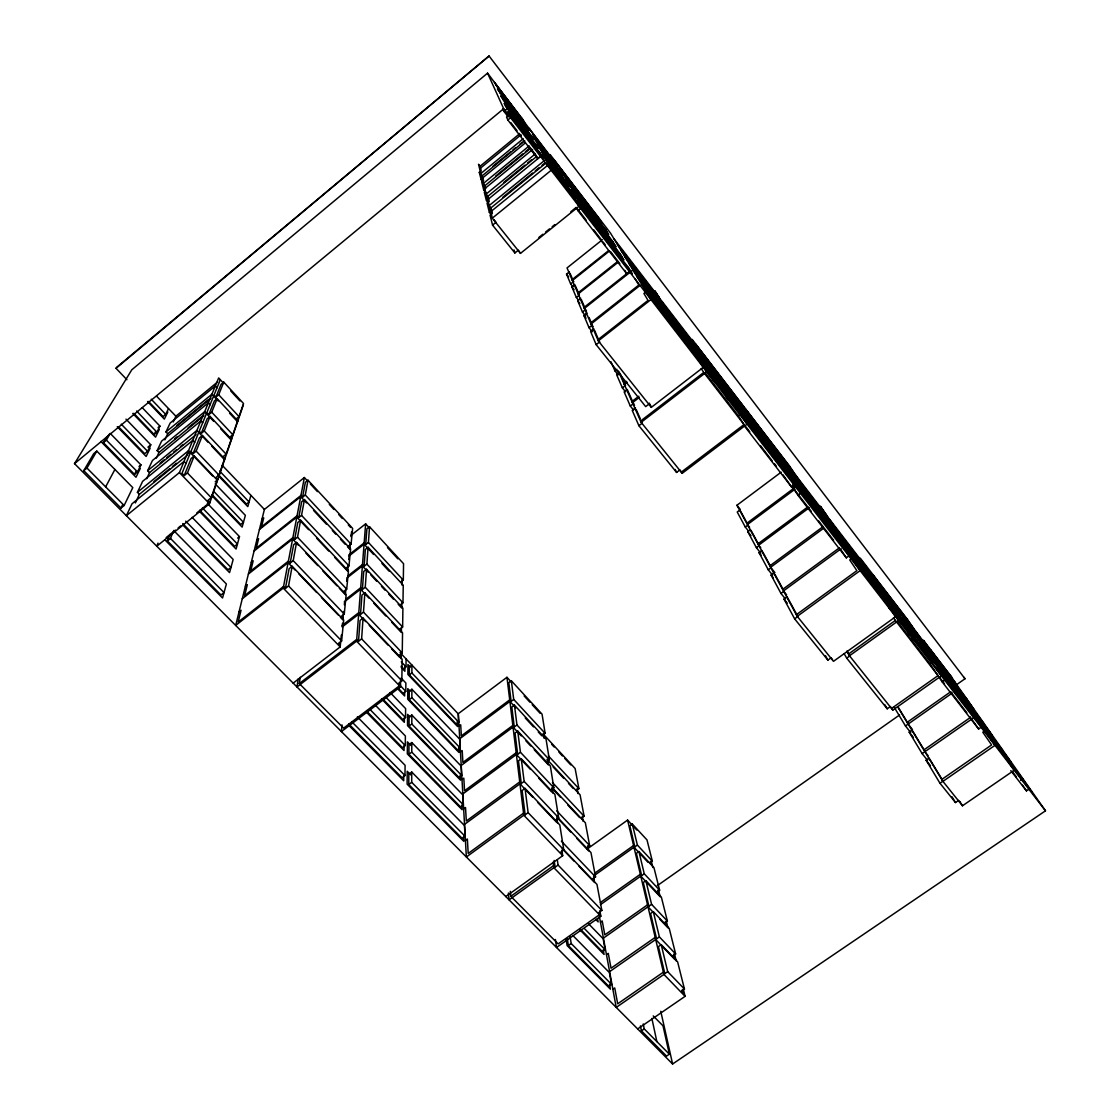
<?xml version="1.0" encoding="UTF-8"?>
<svg xmlns="http://www.w3.org/2000/svg" width="1120" height="1120" viewBox="0 0 1120 1120"><rect width="100%" height="100%" fill="white"/><g stroke="black" fill="none" stroke-linecap="round" stroke-linejoin="round"><path stroke-width="1.5" d="M465.066 836.262L411.712 782.334L411.74 772.03L408.828 774.2L408.772 784.518L462.168 838.39L465.066 836.262L464.464 825.538L411.74 772.03M463.316 804.818L411.768 752.15L411.782 742.56L408.982 744.66L408.926 754.278L460.502 806.876L463.316 804.818L462.742 794.808L411.782 742.56M461.664 775.432L411.81 723.996L411.824 715.022L409.108 717.066L409.066 726.054L458.948 777.434L461.664 775.432L461.132 766.066L411.824 715.022M460.124 747.922L411.852 697.648L411.866 689.248L409.248 691.236L409.206 699.65L457.492 749.868L460.124 747.922L459.634 739.13L411.866 689.248M458.682 722.092L411.894 672.966L411.908 665.07L409.36 667.002L409.318 674.912L456.134 723.996L458.682 722.092L458.22 713.832L400.078 652.61M348.698 723.884L402.052 777.728L404.992 775.544L405.09 765.296L357.364 716.87M366.968 711.48L402.444 747.656L405.286 745.528L405.37 735.98L375.172 705.012M383.46 699.678L402.794 719.586L405.538 717.528L405.622 708.596L390.096 692.538M398.342 688.366L403.13 693.35L405.79 691.334L405.86 682.976L401.128 678.034M401.072 666.26L403.438 668.752L406.014 666.792L406.098 658.952M403.76 775.894L403.704 780.71L349.272 725.816M404.082 745.374L404.026 750.498L366.324 712.068M404.39 717.528L404.334 722.316L381.528 698.838M404.656 692.468L404.614 695.968L397.334 688.408M404.936 666.344L404.88 671.272L401.282 667.492M300.23 677.278L299.306 683.578L343.616 728.14L400.498 685.006L398.762 683.2L401.842 680.862L402.15 659.176L363.076 618.086L360.066 620.41L358.512 641.27L361.62 638.876L363.076 618.086M400.96 656.978L399.28 655.214L402.248 652.96L402.542 632.786L364.868 592.802L361.956 595.056L360.514 614.432L363.496 612.122L364.868 592.802M401.38 630.896L399.77 629.188L402.626 626.99L402.906 608.188L366.534 569.268L363.72 571.452L362.376 589.498L365.26 587.258L366.534 569.268M401.772 606.578L400.218 604.912L402.976 602.784L403.242 585.2L368.074 547.288L365.358 549.416L364.112 566.258L366.898 564.088L368.074 547.288M400.638 582.218L403.312 580.146L403.55 563.696L369.53 526.736L366.898 528.794L365.722 544.558L368.424 542.458L369.53 526.736M342.006 724.892L341.432 731.57L400.47 686.826L400.582 680.064M400.932 658.672L401.044 652.078M401.436 627.634L401.352 632.478L391.762 622.3M401.856 601.65L401.758 608.048L398.174 604.226M402.122 585.228L402.234 578.844M298.186 678.944L296.996 686.966L356.58 641.144L365.638 523.852L350.728 535.556M340.354 645.176L338.548 643.314L341.642 640.934L343.686 620.046L292.166 566.286L289.128 568.68L285.418 588.392L283.542 586.46L238.154 622.076L241.052 610.246L239.036 611.842M343.014 618.198L341.278 616.378L344.26 614.068L346.164 594.678L296.548 542.43L293.622 544.74L290.178 563.038L288.386 561.148L244.65 595.602L247.338 584.64L245.392 586.18M345.492 593.124L343.826 591.36L346.696 589.12L348.46 571.06L300.636 520.24L297.808 522.48L294.602 539.49L292.88 537.67L250.684 571.032L253.19 560.826L251.3 562.324M347.802 569.758L346.192 568.05L348.978 565.88L350.616 549.01L304.444 499.548L301.7 501.718L298.718 517.594L297.052 515.816L256.298 548.156L258.622 538.636L256.802 540.092M349.958 547.946L348.404 546.266L351.092 544.166L352.632 528.388L308 480.214L305.354 482.328L302.568 497.168L300.958 495.432L261.534 526.806L263.718 517.916L261.954 519.316M293.16 683.13L340.172 646.926L340.69 641.802M341.026 638.414L341.348 635.04M342.188 626.584L342.524 623.21M343.686 611.464L342.86 619.822L340.48 617.344M344.344 604.73L344.68 601.37M345.996 588.056L345.352 594.636L339.36 588.322M346.668 581.308L347.004 577.934M348.306 564.634L347.662 571.172L334.656 557.354M348.824 559.51L349.328 554.386M350.434 543.144L349.832 549.262L347.494 546.756M351.064 536.746L351.54 531.958M285.418 588.392L288.54 585.942L292.166 566.286M290.178 563.038L293.202 560.658L296.548 542.43M294.602 539.49L297.514 537.194L300.636 520.24M298.718 517.594L301.532 515.368L304.444 499.548M302.568 497.168L305.284 494.998L308 480.214M304.374 477.526L264.39 509.432L235.676 625.422L283.234 588.098L304.374 477.526L307.93 481.376M207.354 503.356L239.484 536.62L236.068 549.052L199.878 511.784M250.866 495.474L247.814 506.618L217.742 475.09M196.728 512.974L210.028 502.278L208.04 500.22L211.232 497.658L217.252 480.088L194.222 455.98L191.114 458.514L184.226 475.538L182.014 473.256L190.414 452.732M217.812 479.528L215.908 477.54L218.974 475.062L224.56 458.794L202.44 435.442L199.444 437.878L193.074 453.642L190.96 451.416L198.73 432.432M225.022 458.458L223.202 456.54L226.156 454.146L231.336 439.04L210.056 416.388L207.172 418.74L201.264 433.37L199.234 431.214L206.444 413.602M231.714 438.9L229.964 437.024L232.82 434.714L237.636 420.658L217.154 398.664L214.368 400.946L208.866 414.554L206.906 412.468L213.626 396.074M237.958 420.672L236.264 418.866L239.022 416.612L243.516 403.494L223.762 382.13L221.074 384.342L215.936 397.04L214.06 395.01L220.318 379.722M158.018 543.116L156.772 546.224L209.51 503.762L243.418 404.698M170.506 538.482L224.014 592.578L220.962 594.986L167.412 540.96L170.506 538.482L172.984 532.042M167.412 540.96L169.932 534.492M184.226 475.538L187.432 472.948L194.222 455.98M193.074 453.642L196.154 451.136L202.44 435.442M201.264 433.37L204.232 430.948L210.056 416.388M208.866 414.554L211.736 412.216L217.154 398.664M215.936 397.04L218.708 394.772L223.762 382.13M186.018 463.484L184.044 461.426L132.006 503.804L126.378 515.704L179.424 472.584L218.666 377.93L223.79 383.46M135.352 502.936L139.37 494.326L187.726 454.93M146.678 478.716L149.52 472.626L196.07 434.616M156.296 458.136L158.942 452.48L203.812 415.758M164.836 439.866L167.706 433.734L210.924 398.286M173.208 421.96L175.896 416.22L217.63 381.934M139.37 494.326L137.424 492.338L142.632 481.32L192.752 440.398L194.656 442.4M149.52 472.626L147.644 470.708L152.474 460.474L200.844 420.91L202.664 422.842M158.942 452.48L157.136 450.618L161.63 441.098L208.348 402.808L210.098 404.684M167.706 433.734L165.97 431.914L170.17 423.038L215.334 385.938L217.028 387.758M124.138 505.484L132.79 487.62L96.824 451.108L93.73 453.656L83.762 470.666L120.974 508.046L124.138 505.484L86.94 468.048L96.824 451.108M120.974 508.046L122.43 505.064M140.322 468.384L135.996 477.246L100.898 441.448M150.15 448.224L146.132 456.442L117.25 426.706M159.292 429.464L155.568 437.122L132.762 413.434M167.832 411.964L164.346 419.118L147.546 401.506M137.508 471.926L140.952 464.898L110.236 433.412L106.372 440.118L103.362 442.61L134.512 474.376L137.508 471.926L106.372 440.118M118.384 426.608L144.69 453.712L147.588 451.346L150.78 444.808L126.014 419.16M133.798 413.322L154.154 434.504L156.954 432.208L159.936 426.118L142.198 407.61M148.54 401.45L162.988 416.598L165.676 414.372L168.462 408.702M134.512 474.376L135.898 471.548M154.154 434.504L155.666 431.452M105.644 486.878L114.912 469.462M103.362 442.61L109.256 434.224M922.824 641.606L940.226 664.244L930.426 649.768L950.516 675.892L1045.492 810.796L672.602 1064L74.508 463.638L131.796 369.782L487.564 73.15L530.586 130.34M126.896 379.694L116.018 368.312L116.648 367.332L489.062 56L965.006 678.762L956.452 684.782M116.018 368.312L489.062 56M74.508 463.638L503.678 108.71L487.564 73.15M508.256 116.928L504 111.426L507.374 108.64L506.114 105.966L536.046 145.838M508.844 115.15L506.534 117.054L507.85 119.994L537.684 158.606L540.022 156.702M507.85 119.994L511.364 117.082L510.006 114.198M83.762 470.666L86.94 468.048M158.088 427.63L159.936 426.118M480.872 169.302L480.074 166.264L519.106 134.19M520.996 134.848L479.668 168.812L481.264 170.828L479.304 172.34L481.138 179.634L483.266 182.322M165.97 431.914L211.904 394.226L218.19 400.96M523.18 138.782L480.872 173.502L483.336 178.808M147.924 447.146L150.78 444.808M176.722 425.642L208.726 399.392M493.024 166.18L510.384 151.942M513.058 149.744L515.732 147.56M519.736 144.27L522.41 142.072M482.496 175.546L524.79 140.868M482.118 178.36L525.21 143.024M481.138 179.634L483.126 178.01M483.7 180.25L481.698 181.888L483.672 189.742L485.772 192.374M157.136 450.618L204.666 411.698L213.556 421.162M528.864 146.174L483.406 183.414L485.772 188.16L483.672 189.742M138.978 466.508L140.952 464.898M174.776 438.774L177.45 436.576M188.16 427.812L202.888 415.758M495.712 176.05L522.69 153.958M525.392 151.76L529.438 148.442M485.086 185.528L530.544 148.33M484.75 188.65L532.588 149.506M147.644 470.708L196.868 430.472L208.138 442.358M535.066 154.112L486.136 194.096L487.886 196.28L488.992 200.564M160.16 463.134L164.206 459.83M166.894 457.632L170.94 454.328M173.628 452.13L176.33 449.932M180.376 446.628L183.064 444.43M503.664 182.546L524.958 165.158M527.618 162.988L531.608 159.726M487.886 196.28L536.662 156.45M487.592 199.752L541.548 155.694M489.23 201.474L487.06 203.238L489.356 212.38L491.498 215.068M137.424 492.338L188.482 450.716L212.66 476M569.128 188.622L542.906 154.602L545.552 159.614L489.09 205.632L490.91 207.914L492.114 212.548M153.944 481.572L169.806 468.65M172.452 466.494L176.414 463.274M188.314 453.572L190.96 451.416M502.866 197.26L532.574 173.04M535.276 170.842L539.336 167.538M542.024 165.34L544.726 163.142M490.91 207.914L546 163.03M489.356 212.38L491.596 210.56M490.658 211.764L548.31 164.836L575.554 200.158M492.324 213.374L490.07 215.208L492.562 225.12L514.878 252.966L518.35 250.166L520.478 253.386L578.97 206.29L550.144 154.588L610.554 233.198L650.958 299.572L598.304 340.886L651.322 407.358L703.276 367.36L654.822 290.808L706.748 371.854L641.144 422.31L682.192 473.326L747.096 424.13L692.146 339.374L789.446 465.976L860.132 570.612L797.258 616.336L833.476 661.332L895.678 616.686L820.358 506.198L898.646 620.522L849.478 655.774L892.822 710.108L941.346 675.864L860.286 558.152L907.494 619.57L994.98 745.346L942.928 781.368L897.582 706.678M520.478 253.386L492.296 218.162L551.18 170.282L548.31 164.836M492.562 225.12L496.048 222.292L493.976 219.702M215.194 481.754L217.252 480.088M166.138 537.614L175.448 530.11M178.108 527.968L180.768 525.826M538.86 237.454L542.864 234.234M545.524 232.092L549.528 228.872M552.188 226.73L554.862 224.574M570.85 211.694L576.184 207.41M627.438 266.49L630.336 271.306L626.906 274.008L577.92 210.644L581.392 207.858L579.11 203.812M602.392 239.708L567.028 267.932L598.304 340.886M572.81 286.65L570.654 283.92L566.524 274.106L569.38 271.838M237.608 538.118L239.484 536.62M608.356 250.796L572.054 279.678L573.58 281.596L570.654 283.92M259.42 529.522L300.72 496.664L306.558 502.936M572.404 280.49L609.294 251.132M578.508 300.202L576.338 297.458L571.914 286.944L574.868 284.592M617.008 261.968L577.808 293.076L579.376 295.05L576.338 297.458M254.1 551.012L296.8 517.146L308.63 529.704M578.172 293.944L618.268 262.15M585.662 316.064L582.456 312.018L577.696 300.706L580.762 298.284M628.95 271.922L583.982 307.482L585.606 309.526L582.456 312.018M248.402 574.042L292.6 539.084L298.592 545.398M592.298 331.786L589.036 327.698L583.912 315.504L587.09 312.998M242.27 598.766L288.092 562.674L295.232 570.136M640.234 285.278L591.066 324.016L593.236 326.746M589.036 327.698L592.312 325.122L590.632 323.008L638.834 285.026L635.026 278.684M593.936 328.874L590.618 331.478L596.162 344.666L645.68 406.616L649.054 404.012L650.734 406.126M596.162 344.666L599.578 341.978L594.552 330.33M349.328 554.498L364.168 542.892L365.722 544.558M349.076 555.926L364.07 544.208L373.59 554.456M347.564 576.184L362.502 564.55L364.112 566.258M347.284 577.724L362.39 565.95L368.354 572.334M618.156 374.892L614.964 370.902L616.952 369.348M619.626 372.33L616.616 374.682L622.356 387.828L625.562 391.818M345.646 599.424L360.71 587.734L362.376 589.498M626.612 381.374L623.896 383.474L625.464 385.434L622.356 387.828M344.372 601.832L360.598 589.232L368.984 598.136M624.372 384.566L627.13 382.424M342.188 625.45L358.792 612.626L360.514 614.432M638.806 396.214L631.918 401.548L633.542 403.564L630.322 406.056L633.528 410.046M342.258 626.92L358.666 614.236L365.708 621.642M639.282 397.432L632.436 402.724L634.578 405.384M635.474 407.918L632.226 410.424L638.904 425.712L676.592 472.444L679.91 469.924L682.192 473.326M704.662 363.244L706.636 361.718L670.67 314.958M299.306 683.578L356.72 639.394L358.512 641.27M701.246 368.48L703.738 372.456L640.584 421.05L642.25 423.122L638.904 425.712M715.106 379.526L717.164 377.958L680.036 329.742M739.438 405.202L741.3 403.788L744.898 409.206M681.534 471.954L744.016 424.578L738.43 415.87L740.642 414.19L700.98 362.782M409.318 674.912L411.894 672.966M409.206 699.65L411.852 697.648M409.066 726.054L411.81 723.996M506.954 677.292L458.318 713.678L466.354 856.982L523.796 815.206L506.954 677.292L511.546 682.276M797.258 616.336L736.946 505.246L781.158 472.178M408.926 754.278L411.768 752.15M511.35 680.778L508.802 682.682L511.112 701.358L513.716 699.426L511.35 680.778L542.052 714.14L545.132 733.362L542.542 735.266M459.004 726.026L460.698 724.766L461.342 735.868L509.712 699.86L511.112 701.358M744.324 425.894L791.84 487.368L795.102 484.932L790.356 477.75M844.228 547.624L849.548 555.492L846.328 557.844L797.93 495.25L793.156 487.97L795.312 486.374M746.774 523.334L794.934 487.466M459.718 738.766L509.908 701.414L515.802 707.784M794.78 489.356L747.446 524.58L749.588 527.282M748.482 531.034L745.304 527.058L748.09 524.986M514.444 705.138L511.812 707.098L514.276 726.978L516.964 724.99L514.444 705.138L546.07 739.256L549.346 759.696L546.672 761.656L548.086 763.154M760.746 553.14L756.406 547.708L747.782 531.678L750.582 529.592M408.772 784.518L411.712 782.334M797.93 495.25L801.206 492.828L796.376 485.576M460.46 751.898L462.21 750.61L462.896 762.44L512.834 725.438L514.276 726.978M807.898 506.87L757.918 543.886L759.276 545.58L756.406 547.708M461.216 765.464L513.044 727.09L521.276 735.91M809.242 507.752L758.646 545.216L760.788 547.89M517.748 731.08L515.032 733.082L517.65 754.306L520.436 752.262L517.748 731.08L550.354 765.968L553.84 787.78L551.082 789.782L552.524 791.322M772.59 575.176L768.264 569.786L759.052 552.636L761.95 550.494M462.014 779.464L463.806 778.134L464.548 790.762L516.166 752.738L517.65 754.306M823.158 526.582L769.846 565.852L771.246 567.588L768.264 569.786M462.826 793.94L516.39 754.502L530.488 769.454M823.34 528.458L770.63 567.28L774.886 572.6M521.262 758.772L518.462 760.83L521.262 783.524L524.146 781.41L521.262 758.772L554.918 794.472L558.642 817.768L555.786 819.84L557.284 821.408M785.274 598.794L780.976 593.446L771.092 575.064L774.102 572.852M463.666 808.906L465.528 807.534L466.312 821.03L519.736 781.914L521.262 783.524M782.642 589.4L839.482 547.764M464.534 824.376L519.96 783.804L532.896 797.398M841.134 548.716L783.468 590.926L786.66 594.902M780.976 593.446L784.07 591.178M525.042 788.382L522.13 790.51L525.14 814.842L528.122 812.658L525.042 788.382L559.79 824.936L563.794 849.884L560.826 852.012L562.366 853.622M794.64 618.856L784.014 599.102L787.136 596.834L797.846 616.518L794.64 618.856L827.89 660.114L831.082 657.832L832.51 659.61M465.43 840.392L467.362 838.992L468.202 853.454L523.544 813.176L525.14 814.842M865.438 569.59L867.258 568.274L829.43 519.078M543.172 734.02L575.12 768.502L578.914 788.648L576.366 790.496L577.682 791.91M879.998 590.842L881.874 589.484L843.052 539.042M547.008 759.388L580.076 794.822L584.108 816.228L581.476 818.132L582.834 819.574M895.51 613.508L897.456 612.122L857.598 560.35M505.792 896.56L562.702 855.708L561.834 850.262M528.122 812.658L596.96 884.394L601.86 910.42L598.948 912.478L600.432 914.018L558.138 943.894L510.804 896.294L553.602 865.606L555.142 867.202L558.082 865.088L557.326 860.034M891.744 708.302L938.028 675.626L895.37 620.424L848.484 654.066L849.912 655.844L846.72 658.14L887.222 708.806L890.372 706.58L892.822 710.108M553.098 862.204L553.91 867.72L509.082 899.864L508.41 893.032M552.286 787.668L585.354 822.794L589.652 845.586L586.922 847.546L588.322 849.016M586.964 849.17L627.592 820.078L636.748 829.976M632.338 824.068L629.874 825.832L634.844 846.874L637.378 845.068L632.338 824.068L646.996 839.916L652.33 861.154L649.81 862.932L651.182 864.416L650.426 861.364M594.846 873.11L633.584 845.516L634.844 846.874M593.516 876.078L633.99 847.252L638.694 852.306M556.682 816.466L590.968 852.586L595.546 876.918L592.732 878.934L594.174 880.432M638.918 851.508L636.37 853.314L641.648 875.644L644.252 873.796L638.918 851.508L653.954 867.664L659.624 890.204L657.034 892.024L658.448 893.536L657.636 890.288M897.204 621.404L929.852 663.684L931.952 662.2L889.84 607.614M600.39 902.538L640.346 874.258L641.648 875.644M600.39 904.694L640.78 876.106L660.198 896.784L658.546 890.176M645.89 880.642L643.272 882.49L648.886 906.234L651.574 904.344L645.89 880.642L661.36 897.12L667.38 921.074L664.706 922.95L666.148 924.49L665.392 921.424M599.816 910.7L600.838 916.202L556.514 947.478L555.422 939.498M600.46 922.152L602.21 920.92L604.814 934.864L647.542 904.82L648.886 906.234M573.048 935.704L609.364 972.552L611.534 984.326L608.734 986.272L568.33 945.518L571.172 943.516L570.164 936.95M938.714 676.774L942.242 681.926L945.364 679.728L937.076 667.898L975.646 717.934M657.3 885.668L899.542 714.994M950.642 691.782L907.102 722.372L908.348 723.94L897.89 706.734M603.414 938.126L648.004 906.794L653.842 912.954M910.728 732.55L905.478 725.956L952.238 693.042M954.478 691.866L956.452 690.494L964.572 702.002L926.59 652.708M653.31 911.624L650.608 913.528L656.586 938.84L659.372 936.894L653.31 911.624L669.228 928.424L675.64 953.96L672.868 955.878L674.366 957.446L673.554 954.184M927.542 760.368L922.138 753.62L909.202 732.144L912.1 730.1L924.252 750.12M588.588 923.818L603.12 938.714L605.15 949.746L602.448 951.65L580.412 929.18M606.466 954.618L608.272 953.358L611.044 968.212L655.214 937.384L656.586 938.84M970.466 717.416L923.846 749.952L925.12 751.548M609.616 971.642L655.704 939.498L674.898 959.574M922.138 753.62L975.086 716.744L993.818 741.048L981.498 722.904L1003.058 750.89M661.22 944.65L658.42 946.61L664.818 973.63L667.688 971.642L661.22 944.65L677.6 961.8L684.446 989.044L681.59 991.018L683.13 992.614L682.346 989.478M926.128 760.228L929.124 758.142L943.068 781.088L939.974 783.23L926.128 760.228L930.468 765.66M942.242 681.926L978.628 728.994L981.722 726.852M612.864 989.24L614.726 987.938L617.694 1003.8L663.39 972.16L664.818 973.63M627.592 820.078L663.922 974.414L616.224 1007.412L599.312 915.964M939.974 783.23L955.486 802.564L958.566 800.45L959.98 802.228M637.658 1028.93L685.09 996.338L683.466 989.8M942.928 781.368L962.472 805.784L1014.202 770.252L1000.846 750.61L1022.938 779.254M653.24 1015.91L663.012 1025.822L669.354 1054.186L666.554 1056.09L641.424 1030.848L644.252 1028.916L643.23 1023.974M1020.572 780.276L1022.574 778.904L1029.504 788.802L1026.466 790.874L1010.8 770.616M644.252 1028.916L669.354 1054.186M165.06 540.022L222.544 597.982L226.394 583.982L173.6 530.432M410.844 774.97L407.204 771.274L407.12 784.154L463.834 841.358L463.554 836.318M351.666 721.63L404.992 775.544M571.172 943.516L611.534 984.326M182.728 523.558L228.018 569.758L230.972 567.42L185.696 521.164M182.756 524.916L229.558 572.628L233.17 559.44L192.122 517.356M580.062 929.978L604.086 954.464L603.232 949.858M411.012 745.542L407.4 741.846L407.316 753.858L462.112 809.718L461.86 805.014M369.838 709.31L405.286 745.528M584.36 928.508L605.15 949.746M199.612 510.286L234.584 546.322L237.44 544.054L202.468 507.976M595.728 919.408L598.136 921.886L597.534 918.638M410.032 716.884L407.596 714.378L407.512 725.606L460.502 780.164L460.236 775.124M283.234 588.098L340.172 646.926M553.91 867.72L600.838 916.202M121.282 424.2L147.588 451.346M386.218 697.578L405.538 717.528M179.424 472.584L209.51 503.762M663.922 974.414L685.09 996.338M288.54 585.942L341.642 640.934M558.082 865.088L601.86 910.42M356.58 641.144L400.47 686.826M523.796 815.206L562.702 855.708M212.128 494.76L240.702 524.482L243.46 522.284L213.696 491.302M212.422 496.216L242.144 527.1L245.364 515.354L215.222 483.868M187.432 472.948L211.232 497.658M667.688 971.642L684.446 989.044M361.62 638.876L401.842 680.862M298.802 573.86L316.666 592.494M321.426 597.464L338.1 614.852M562.268 848.778L574.224 861.252M579.012 866.25L594.552 882.462L593.572 877.156M410.186 691.166L407.764 688.646L407.694 699.16L459.004 752.486L458.738 747.754M136.598 411.012L156.954 432.208M399.812 685.104L405.79 691.334M293.202 560.658L344.26 614.068M561.4 841.204L595.546 876.918M369.236 625.338L388.01 645.092M391.538 648.788L399.756 657.44M537.6 802.34L556.416 822.122M151.242 399.21L165.676 414.372M219.646 471.044L249.074 501.956L246.414 504.084L219.324 475.678M401.268 661.808L406.014 666.792M196.154 451.136L218.974 475.062M659.372 936.894L675.64 953.96M363.496 612.122L402.248 652.96M524.146 781.41L558.642 817.768M305.788 552.972L317.772 565.6M322.574 570.654L336.952 585.802M557.718 818.328L570.822 832.118M576.772 838.39L588.672 850.92L587.72 845.768M156.576 396.186L175.896 416.22M222.208 465.304L264.39 509.432M410.326 667.044L407.932 664.524L407.862 674.394L457.59 726.502L457.31 721.336M204.232 430.948L226.156 454.146M651.574 904.344L667.38 921.074M211.652 446.082L224.588 459.732M659.666 919.1L667.968 927.878L666.4 921.564M297.514 537.194L346.696 589.12M556.78 810.894L589.652 845.586M373.786 603.232L385.77 615.944M538.72 778.19L551.642 791.896M220.654 428.736L231.308 440.076M301.532 515.368L348.978 565.88M552.454 782.516L584.108 816.228M365.26 587.258L402.626 626.99M520.436 752.262L553.84 787.78M316.904 538.496L328.734 551.068M552.3 788.564L560.616 797.398M567.742 804.958L579.614 817.572M211.736 412.216L232.82 434.714M644.252 873.796L659.624 890.204M366.898 564.088L402.976 602.784M516.964 724.99L549.346 759.696M313.586 510.44L326.438 524.216M332.29 530.474L335.804 534.24M340.48 539.252L345.156 544.25M553.098 766.934L563.766 778.358M568.512 783.44L573.258 788.508M370.748 574.882L376.712 581.266M381.472 586.362L385.056 590.198M388.64 594.02L393.4 599.116M525.98 740.95L530.698 745.976M534.226 749.756L548.352 764.862L547.554 759.85M218.708 394.772L239.022 416.612M637.378 845.068L652.33 861.154M229.586 413.21L237.58 421.778M641.046 854.826L648.102 862.4M305.284 494.998L351.092 544.166M548.408 755.916L578.914 788.648M310.31 483.938L317.436 491.624M329.308 504.42L334.054 509.544M338.8 514.668L342.356 518.518M348.292 524.916L350.672 527.478M543.48 735.476L545.846 738.038M551.782 744.436L554.148 746.998M558.894 752.108L562.45 755.944M564.83 758.506L570.752 764.904M381.906 563.43L389.046 571.13M525.252 717.962L533.526 726.88M538.258 731.976L541.8 735.798M230.72 390.95L239.96 400.946M368.424 542.458L403.312 580.146M513.716 699.426L545.132 733.362M365.638 523.852L369.096 527.604M387.506 547.596L397.866 558.838M524.16 695.968L529.9 702.198M532.196 704.69L540.218 713.412M784.014 599.102L787.262 603.148M797.846 616.518L796.362 614.684L856.898 570.64L849.744 559.972L851.886 558.404L886.928 603.834M771.092 575.064L773.276 577.78M924.924 751.73L928.074 755.664M909.202 732.144L913.43 737.436M747.782 531.678L750.974 535.668M943.068 781.088L941.766 779.45L991.606 744.94L982.8 732.228L984.858 730.8L1003.828 755.398M759.052 552.636L761.166 555.282M583.912 315.504L586.082 318.22M908.124 724.052L912.45 729.484M599.578 341.978L597.828 339.794L648.046 300.384L643.916 293.51L646.184 291.732L697.564 358.344M488.586 203.35L486.402 200.62L484.274 192.164M571.914 286.944L574.098 289.688M479.304 172.34L481.376 174.958M586.53 311.122L584.374 308.42L632.968 270.004L722.708 386.512M577.696 300.706L579.838 303.394M736.946 505.246L740.194 509.334M566.524 274.106L568.694 276.836M480.074 166.264L478.506 164.276L492.296 218.162M844.998 548.492L794.304 482.762L851.662 558.362M944.832 679.14L983.836 729.708L975.184 717.444M1009.302 762.72L1031.618 791.644M703.962 368.018L706.09 370.776M708.218 373.534L715.68 383.208M888.972 607.782L891.072 610.498M893.172 613.228L901.586 624.12M907.886 632.282L909.986 635.012M503.678 108.71L1045.492 810.796M508.032 115.514L502.796 108.724L504 111.426M792.484 484.988L794.612 487.76M705.012 372.61L738.43 415.87M510.734 122.5L517.048 130.662M519.148 133.392L521.248 136.108M528.612 145.642L535.976 155.162M576.744 207.928L586.208 220.164M593.572 229.698L600.936 239.218M603.036 241.948L605.136 244.664M610.4 251.468L619.864 263.718M703.738 372.456L744.016 424.578M745.514 426.328L749.784 431.844M760.452 445.648L772.184 460.838M774.326 463.596L776.454 466.354M782.852 474.642L791.84 487.368M793.156 487.97L811.244 511.392M818.706 521.024L833.602 540.302M939.246 677.012L944.552 683.886M950.908 692.118L966.826 712.712M970.004 716.828L978.628 728.994M1012.312 771.582L1016.456 776.944M952.266 677.838L923.37 640.234L931.098 651.322M790.048 467.11L744.898 408.366L795.102 474.614M907.564 620.018L872.704 574.644L879.242 583.954M552.566 158.928L529.004 128.282L555.072 163.436M613.97 238.798L658.924 297.29M661.934 301.196L696.822 346.57L694.904 348.04L696.584 350.644M795.494 474.922L826.826 515.676M878.654 583.282L913.878 629.104L907.046 619.416M915.04 630.42L932.232 652.792M936.964 659.12L957.25 685.51M617.498 244.608L701.638 354.018M801.738 484.162L874.454 578.718M802.424 485.45L756 425.096L807.828 493.458M922.992 642.208L887.264 595.742L894.194 605.598M966.966 699.37L946.4 672.644L956.956 688.226L939.12 665.056M557.676 168.098L533.288 136.402L535.556 140.7L560.378 172.942M621.152 250.614L667.576 310.94M808.192 493.724L840.364 535.542M893.606 604.94L929.712 651.868L922.488 641.634M930.846 653.142L948.458 676.046M953.358 682.598L974.106 709.576M624.946 256.844L711.802 369.698M814.856 503.594L889.532 600.614M679.042 327.432L684.334 334.306M815.654 505.036L767.886 442.988L821.436 513.604M841.26 538.188L843.374 540.918M854.938 555.94L860.188 562.772M939.414 665.826L902.776 618.226L910.112 628.67M984.438 724.318L963.396 696.976L974.792 713.776L956.508 690.046M904.694 620.816L946.568 676.116L909.552 628.026M563.178 177.982L537.908 145.152L540.358 149.786L566.09 183.204M628.88 263.298L676.844 325.598M821.758 513.8L854.84 556.766M947.674 677.348L965.72 700.784M970.802 707.574L992.054 735.182M828.898 524.37L905.632 624.008M829.808 526.008L780.626 462.154L836.01 535.178M956.928 691.012L919.338 642.222L927.136 653.324M921.34 644.924L956.452 690.494M637.196 276.976L686.812 341.348M690.116 345.632L728.462 395.402L726.334 397.026L728.056 399.714M836.29 535.318L870.31 579.474M873.152 583.156L914.102 636.3L912.086 637.728L913.99 640.514M965.65 703.178L984.144 727.188M989.408 734.23L1011.178 762.482M545.552 159.614L572.278 194.278M641.606 284.2L734.44 404.614M843.948 546.658L922.866 649.026M963.998 677.348L965.006 678.762M950.082 675.402L955.458 683.074M966.532 698.894L972.244 707.056M990.108 732.564L965.314 699.552L971.236 708.05M1009.162 759.752L983.5 725.592L989.828 734.664M932.204 652.148L937.44 659.652M948.248 675.122L953.82 683.102M1002.918 753.41L1009.694 763.112M939.078 662.746L947.296 674.534M955.78 686.686L964.53 699.244M973.574 712.194L982.926 725.592M992.586 739.438L1002.582 753.774M1022.518 785.204L1026.466 790.874M866.334 570.892L868.126 573.51M929.852 663.684L938.028 675.626M893.466 617.61L895.37 620.424M789.278 466.2L793.31 472.178M801.654 484.54L805.966 490.924M819.49 510.972L769.79 445.564L773.962 451.85M833.98 532.434L782.614 464.856L787.094 471.59M841.05 549.948L846.328 557.844M746.662 410.76L750.302 416.248M757.834 427.574L761.74 433.44M752.332 420.42L756.168 426.202M768.236 444.402L717.08 377.076L720.706 382.676M781.186 463.932L728.238 394.282L732.144 400.302M696.962 346.094L700.126 350.966M706.678 361.06L710.066 366.268M740.264 412.79L744.478 419.286M959.896 801.598L962.472 805.784M951.944 796.726L955.486 802.564M894.222 707.28L905.478 725.956M597.954 217.28L600.096 220.85M604.534 228.27L606.83 232.106M614.082 244.188L566.636 181.636L568.582 185.094M621.894 257.222L572.628 192.29L574.728 196.028M884.66 704.494L887.222 708.806M624.778 270.368L626.906 274.008M847.336 651.462L849.912 655.844M846.79 651.154L849.478 655.774M844.172 653.73L846.72 658.14M555.898 162.568L557.578 165.55M561.064 171.752L562.87 174.972M825.454 655.704L827.89 660.114M576.436 207.928L577.92 210.644M747.264 523.488L739.942 510.006L737.226 512.022L745.304 527.058M751.38 531.048L758.492 544.124M762.72 551.922L771.246 567.588M774.942 574.378L783.244 589.652M532.714 134.358L534.926 138.53M537.222 142.856L539.602 147.35M542.08 152.026L544.656 156.884M547.344 161.938L550.13 167.202M521.528 117.866L522.83 120.358M525.518 125.538L526.904 128.212M531.3 136.682L502.544 98.378L503.706 100.842M539.42 152.348L541.184 155.75M536.55 156.31L537.684 158.606M649.306 403.144L651.322 407.358M496.146 84.826L497.154 86.954M499.226 91.35L500.304 93.632M675.192 469.462L676.592 472.444M620.27 373.786L625.464 385.434M633.542 403.564L627.256 389.466L624.134 391.888L630.322 406.056M636.16 409.43L640.22 418.558M618.282 370.86L641.144 422.31M610.946 361.718L614.964 370.902M569.982 273.238L573.58 281.596M575.512 286.09L579.376 295.05M581.448 299.88L584.22 306.306M589.05 317.548L591.01 322.098M513.982 249.914L514.878 252.966M651.322 861.308L652.876 867.524M674.576 954.268L676.256 961.002M660.758 1011.276L672.602 1064M651.868 1018.402L656.866 1041.614M640.416 1025.906L641.424 1030.848M577.08 788.648L577.99 793.59M582.232 816.326L583.17 821.352M609.532 984.284L610.428 989.212L567.084 945.49L566.132 939.092M543.382 733.404L544.152 738.346M552.006 788.018L552.818 793.142M556.752 818.09L557.592 823.354M567.35 938.938L568.33 945.518M554.134 860.454L555.142 867.202M510.314 891.338L510.804 896.294M541.03 154.294L507.976 111.426L509.656 115.01L543.256 158.564L541.03 154.294M628.782 268.1L577.066 201.026L579.88 206.052L632.422 274.148L628.782 268.1M791.252 478.8L738.192 409.976L743.428 418.068L797.216 487.788L791.252 478.8M522.942 119.588L494.424 82.488L524.58 122.738L522.942 119.588M599.158 218.764L554.162 160.202L601.86 223.258L599.158 218.764M742.182 404.838L695.198 343.7L746.69 411.628L742.182 404.838M526.96 127.316L497.434 88.914L528.738 130.704L526.96 127.316M605.78 229.782L559.258 169.302L608.678 234.612L605.78 229.782M753.214 421.47L704.844 358.582L758.03 428.736L753.214 421.47M531.3 135.618L500.682 95.844L533.204 139.272L531.3 135.618M612.878 241.612L564.746 179.088L616 246.806L612.878 241.612M765.016 439.25L715.176 374.5L770.182 447.034L765.016 439.25M535.962 144.578L504.182 103.32L505.722 106.624L538.02 148.526L535.962 144.578M620.522 254.352L570.668 189.63L573.272 194.264L623.882 259.952L620.522 254.352M777.658 458.318L726.264 391.594L783.202 466.662L777.658 458.318"/></g></svg>
